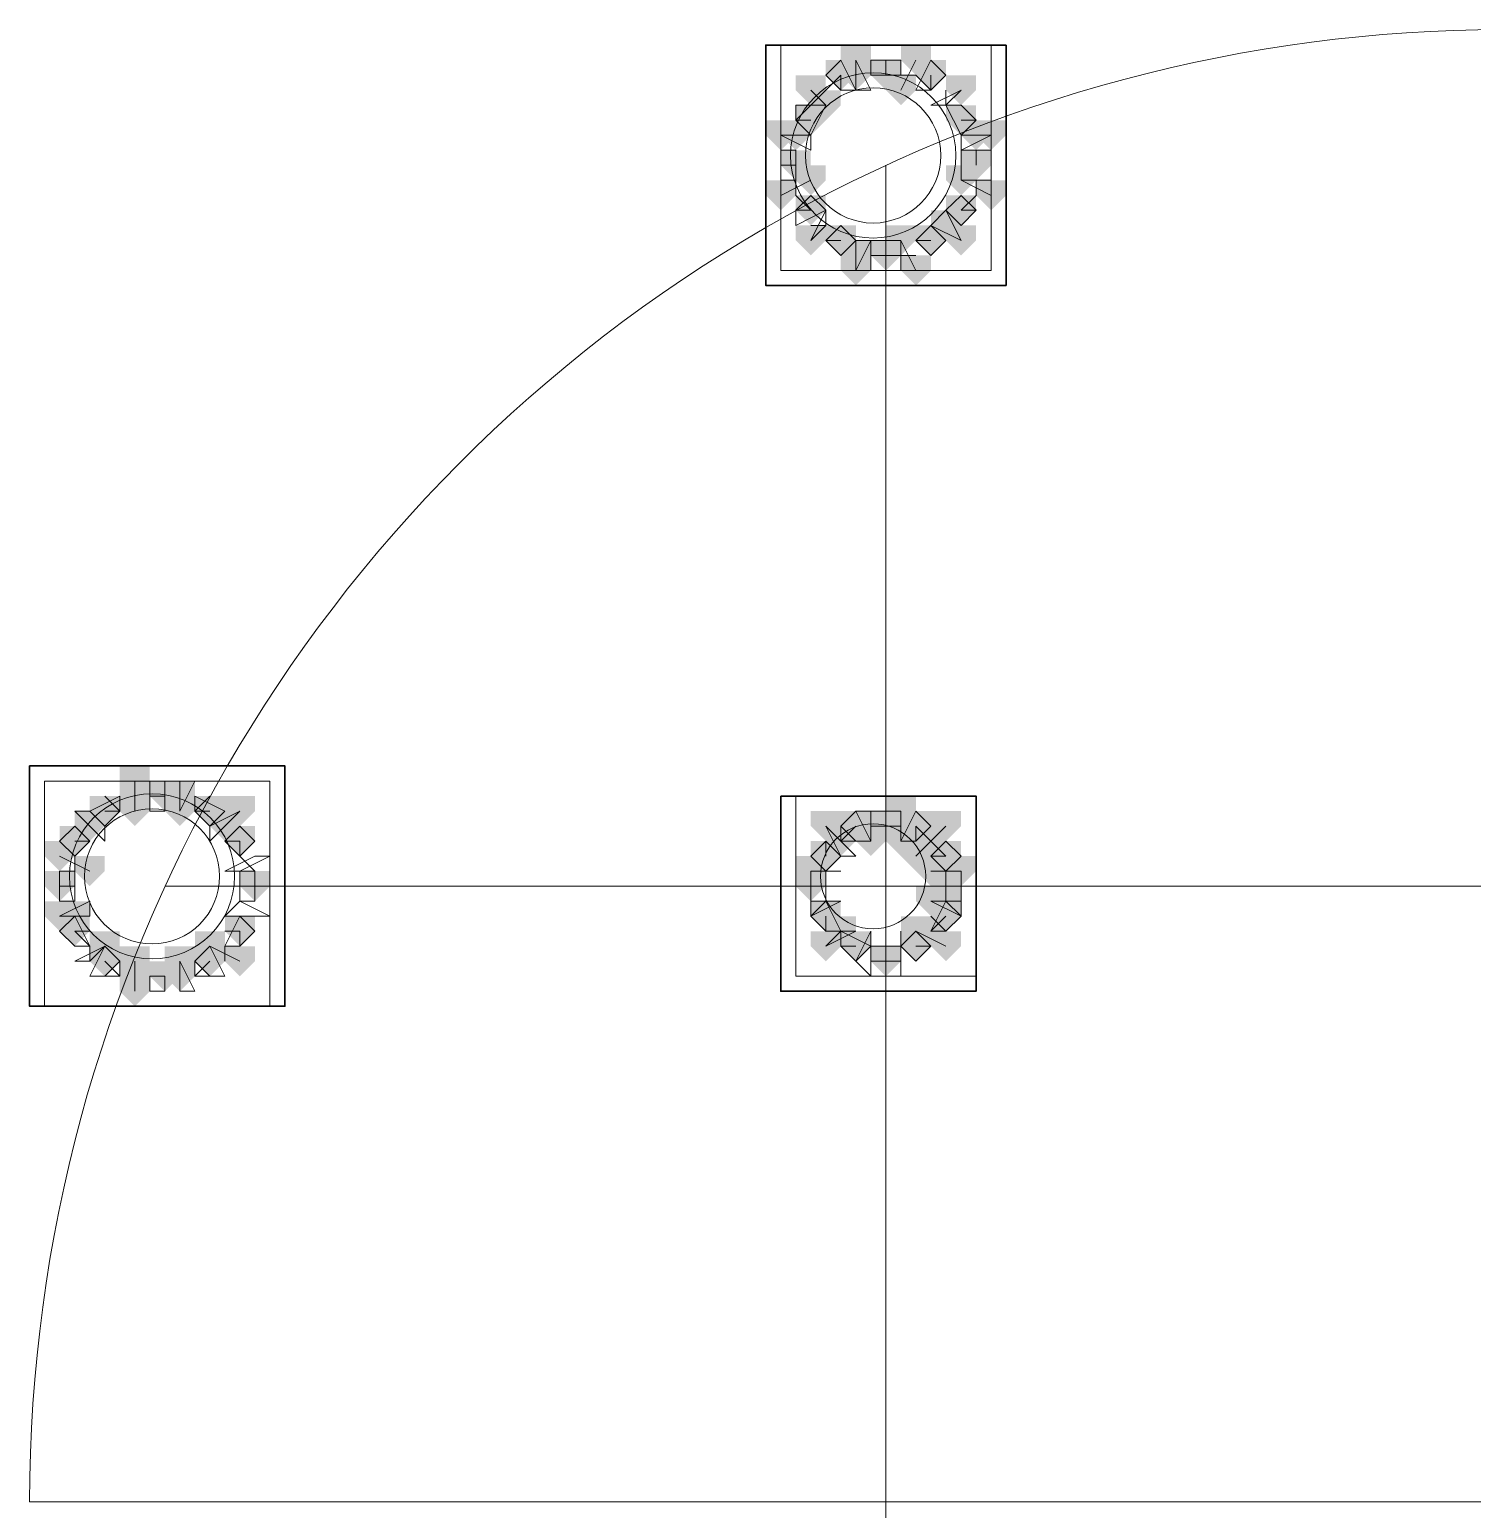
# Model space of a CAD drawing. Header units: millimetres. Extents: x 2315 to 4619, y 1334 to 1897.
# Drawn here: x 4096.05 to 4101.91, y 1541.67 to 1547.68 of the extents above; entities that cross this region are included whole.
import ezdxf

# ---------------------------------------------------------------- set-up
doc = ezdxf.new("R2010")
doc.units = ezdxf.units.MM
for name, color, linetype, true_color in [('PDF_10', 7, 'Continuous', 0x00b85c), ('PDF_AXIS', 7, 'Continuous', 0x00b85c), ('PDF_柱构件', 7, 'Continuous', 0x00b85c), ('PDF_转运站初步方案', 7, 'Continuous', 0x00b85c)]:
    doc.layers.add(name, color=color, linetype=linetype, true_color=true_color)
doc.layers.add('PDF_中心线层', color=1, linetype='Continuous')
doc.layers.add('PDF_粗实线层', color=7, linetype='Continuous')

msp = doc.modelspace()

# ---------------------------------------------------------------- hatches: boundary and pattern name
at = {"layer": 'PDF_10', "transparency": 33554559}
for points in [[(4099.3469, 1547.5601), (4099.2858, 1547.5601), (4099.2858, 1547.499), (4099.3469, 1547.4379), (4099.408, 1547.499), (4099.408, 1547.5601)], [(4099.3469, 1547.5601), (4099.2858, 1547.5601), (4099.2858, 1547.499), (4099.3469, 1547.4379), (4099.408, 1547.499), (4099.408, 1547.5601)], [(4099.5302, 1547.5601), (4099.4691, 1547.5601), (4099.4691, 1547.499), (4099.5302, 1547.4379), (4099.5913, 1547.499), (4099.5913, 1547.5601)], [(4099.5302, 1547.5601), (4099.4691, 1547.5601), (4099.4691, 1547.499), (4099.5302, 1547.4379), (4099.5913, 1547.499), (4099.5913, 1547.5601)], [(4099.7134, 1547.5601), (4099.6523, 1547.5601), (4099.6523, 1547.499), (4099.7134, 1547.4379), (4099.7745, 1547.499), (4099.7745, 1547.5601)], [(4099.7134, 1547.5601), (4099.6523, 1547.5601), (4099.6523, 1547.499), (4099.7134, 1547.4379), (4099.7745, 1547.499), (4099.7745, 1547.5601)], [(4099.2248, 1547.3768), (4099.1637, 1547.3768), (4099.1637, 1547.3157), (4099.2248, 1547.2547), (4099.2858, 1547.3157), (4099.2858, 1547.3768)], [(4099.2248, 1547.3768), (4099.1637, 1547.3768), (4099.1637, 1547.3157), (4099.2248, 1547.2547), (4099.2858, 1547.3157), (4099.2858, 1547.3768)], [(4099.8356, 1547.3768), (4099.7745, 1547.3768), (4099.7745, 1547.3157), (4099.8356, 1547.2547), (4099.8967, 1547.3157), (4099.8967, 1547.3768)], [(4099.8356, 1547.3768), (4099.7745, 1547.3768), (4099.7745, 1547.3157), (4099.8356, 1547.2547), (4099.8967, 1547.3157), (4099.8967, 1547.3768)], [(4099.1637, 1547.1936), (4099.1026, 1547.1936), (4099.1026, 1547.1325), (4099.1637, 1547.0714), (4099.2248, 1547.1325), (4099.2248, 1547.1936)], [(4099.1637, 1547.1936), (4099.1026, 1547.1936), (4099.1026, 1547.1325), (4099.1637, 1547.0714), (4099.2248, 1547.1325), (4099.2248, 1547.1936)], [(4099.8967, 1547.1936), (4099.8356, 1547.1936), (4099.8356, 1547.1325), (4099.8967, 1547.0714), (4099.9577, 1547.1325), (4099.9577, 1547.1936)], [(4099.8967, 1547.1936), (4099.8356, 1547.1936), (4099.8356, 1547.1325), (4099.8967, 1547.0714), (4099.9577, 1547.1325), (4099.9577, 1547.1936)], [(4099.8967, 1547.1936), (4099.8356, 1547.1936), (4099.8356, 1547.1325), (4099.8967, 1547.0714), (4099.9577, 1547.1325), (4099.9577, 1547.1936)], [(4099.2248, 1547.0103), (4099.1637, 1547.0103), (4099.1637, 1546.9493), (4099.2248, 1546.8882), (4099.2858, 1546.9493), (4099.2858, 1547.0103)], [(4099.2248, 1547.0103), (4099.1637, 1547.0103), (4099.1637, 1546.9493), (4099.2248, 1546.8882), (4099.2858, 1546.9493), (4099.2858, 1547.0103)], [(4099.8356, 1547.0103), (4099.7745, 1547.0103), (4099.7745, 1546.9493), (4099.8356, 1546.8882), (4099.8967, 1546.9493), (4099.8967, 1547.0103)], [(4099.8356, 1547.0103), (4099.7745, 1547.0103), (4099.7745, 1546.9493), (4099.8356, 1546.8882), (4099.8967, 1546.9493), (4099.8967, 1547.0103)], [(4099.3469, 1546.8882), (4099.2858, 1546.8882), (4099.2858, 1546.8271), (4099.3469, 1546.766), (4099.408, 1546.8271), (4099.408, 1546.8882)], [(4099.3469, 1546.8882), (4099.2858, 1546.8882), (4099.2858, 1546.8271), (4099.3469, 1546.766), (4099.408, 1546.8271), (4099.408, 1546.8882)], [(4099.3469, 1546.8882), (4099.2858, 1546.8882), (4099.2858, 1546.8271), (4099.3469, 1546.766), (4099.408, 1546.8271), (4099.408, 1546.8882)], [(4099.7134, 1546.8882), (4099.6523, 1546.8882), (4099.6523, 1546.8271), (4099.7134, 1546.766), (4099.7745, 1546.8271), (4099.7745, 1546.8882)], [(4099.7134, 1546.8882), (4099.6523, 1546.8882), (4099.6523, 1546.8271), (4099.7134, 1546.766), (4099.7745, 1546.8271), (4099.7745, 1546.8882)], [(4099.7134, 1546.8882), (4099.6523, 1546.8882), (4099.6523, 1546.8271), (4099.7134, 1546.766), (4099.7745, 1546.8271), (4099.7745, 1546.8882)], [(4099.5302, 1546.8271), (4099.4691, 1546.8271), (4099.4691, 1546.766), (4099.5302, 1546.7049), (4099.5913, 1546.766), (4099.5913, 1546.8271)], [(4099.5302, 1546.8271), (4099.4691, 1546.8271), (4099.4691, 1546.766), (4099.5302, 1546.7049), (4099.5913, 1546.766), (4099.5913, 1546.8271)], [(4099.5302, 1546.8271), (4099.4691, 1546.8271), (4099.4691, 1546.766), (4099.5302, 1546.7049), (4099.5913, 1546.766), (4099.5913, 1546.8271)], [(4096.5983, 1544.6282), (4096.5372, 1544.6282), (4096.5372, 1544.5671), (4096.5983, 1544.506), (4096.6594, 1544.5671), (4096.6594, 1544.6282)], [(4096.5983, 1544.6282), (4096.5372, 1544.6282), (4096.5372, 1544.5671), (4096.5983, 1544.506), (4096.6594, 1544.5671), (4096.6594, 1544.6282)], [(4096.5983, 1544.6282), (4096.5372, 1544.6282), (4096.5372, 1544.5671), (4096.5983, 1544.506), (4096.6594, 1544.5671), (4096.6594, 1544.6282)], [(4096.354, 1544.5671), (4096.2929, 1544.5671), (4096.2929, 1544.506), (4096.354, 1544.4449), (4096.415, 1544.506), (4096.415, 1544.5671)], [(4096.354, 1544.5671), (4096.2929, 1544.5671), (4096.2929, 1544.506), (4096.354, 1544.4449), (4096.415, 1544.506), (4096.415, 1544.5671)], [(4096.7815, 1544.5671), (4096.7204, 1544.5671), (4096.7204, 1544.506), (4096.7815, 1544.4449), (4096.8426, 1544.506), (4096.8426, 1544.5671)], [(4096.7815, 1544.5671), (4096.7204, 1544.5671), (4096.7204, 1544.506), (4096.7815, 1544.4449), (4096.8426, 1544.506), (4096.8426, 1544.5671)], [(4099.408, 1544.506), (4099.3469, 1544.506), (4099.3469, 1544.4449), (4099.408, 1544.3839), (4099.4691, 1544.4449), (4099.4691, 1544.506)], [(4099.408, 1544.506), (4099.3469, 1544.506), (4099.3469, 1544.4449), (4099.408, 1544.3839), (4099.4691, 1544.4449), (4099.4691, 1544.506)], [(4099.5302, 1544.506), (4099.4691, 1544.506), (4099.4691, 1544.4449), (4099.5302, 1544.3839), (4099.5913, 1544.4449), (4099.5913, 1544.506)], [(4099.5302, 1544.506), (4099.4691, 1544.506), (4099.4691, 1544.4449), (4099.5302, 1544.3839), (4099.5913, 1544.4449), (4099.5913, 1544.506)], [(4099.6523, 1544.506), (4099.5913, 1544.506), (4099.5913, 1544.4449), (4099.6523, 1544.3839), (4099.7134, 1544.4449), (4099.7134, 1544.506)], [(4099.6523, 1544.506), (4099.5913, 1544.506), (4099.5913, 1544.4449), (4099.6523, 1544.3839), (4099.7134, 1544.4449), (4099.7134, 1544.506)], [(4096.2318, 1544.4449), (4096.1707, 1544.4449), (4096.1707, 1544.3839), (4096.2318, 1544.3228), (4096.2929, 1544.3839), (4096.2929, 1544.4449)], [(4096.2318, 1544.4449), (4096.1707, 1544.4449), (4096.1707, 1544.3839), (4096.2318, 1544.3228), (4096.2929, 1544.3839), (4096.2929, 1544.4449)], [(4096.9037, 1544.4449), (4096.8426, 1544.4449), (4096.8426, 1544.3839), (4096.9037, 1544.3228), (4096.9648, 1544.3839), (4096.9648, 1544.4449)], [(4096.9037, 1544.4449), (4096.8426, 1544.4449), (4096.8426, 1544.3839), (4096.9037, 1544.3228), (4096.9648, 1544.3839), (4096.9648, 1544.4449)], [(4099.2858, 1544.3839), (4099.2248, 1544.3839), (4099.2248, 1544.3228), (4099.2858, 1544.2617), (4099.3469, 1544.3228), (4099.3469, 1544.3839)], [(4099.2858, 1544.3839), (4099.2248, 1544.3839), (4099.2248, 1544.3228), (4099.2858, 1544.2617), (4099.3469, 1544.3228), (4099.3469, 1544.3839)], [(4099.2858, 1544.3839), (4099.2248, 1544.3839), (4099.2248, 1544.3228), (4099.2858, 1544.2617), (4099.3469, 1544.3228), (4099.3469, 1544.3839)], [(4099.7745, 1544.3839), (4099.7134, 1544.3839), (4099.7134, 1544.3228), (4099.7745, 1544.2617), (4099.8356, 1544.3228), (4099.8356, 1544.3839)], [(4099.7745, 1544.3839), (4099.7134, 1544.3839), (4099.7134, 1544.3228), (4099.7745, 1544.2617), (4099.8356, 1544.3228), (4099.8356, 1544.3839)], [(4096.1707, 1544.2617), (4096.1096, 1544.2617), (4096.1096, 1544.2006), (4096.1707, 1544.1395), (4096.2318, 1544.2006), (4096.2318, 1544.2617)], [(4096.1707, 1544.2617), (4096.1096, 1544.2617), (4096.1096, 1544.2006), (4096.1707, 1544.1395), (4096.2318, 1544.2006), (4096.2318, 1544.2617)], [(4096.9648, 1544.2617), (4096.9037, 1544.2617), (4096.9037, 1544.2006), (4096.9648, 1544.1395), (4097.0258, 1544.2006), (4097.0258, 1544.2617)], [(4096.9648, 1544.2617), (4096.9037, 1544.2617), (4096.9037, 1544.2006), (4096.9648, 1544.1395), (4097.0258, 1544.2006), (4097.0258, 1544.2617)], [(4099.2248, 1544.2617), (4099.1637, 1544.2617), (4099.1637, 1544.2006), (4099.2248, 1544.1395), (4099.2858, 1544.2006), (4099.2858, 1544.2617)], [(4099.2248, 1544.2617), (4099.1637, 1544.2617), (4099.1637, 1544.2006), (4099.2248, 1544.1395), (4099.2858, 1544.2006), (4099.2858, 1544.2617)], [(4099.7745, 1544.2617), (4099.7134, 1544.2617), (4099.7134, 1544.2006), (4099.7745, 1544.1395), (4099.8356, 1544.2006), (4099.8356, 1544.2617)], [(4099.7745, 1544.2617), (4099.7134, 1544.2617), (4099.7134, 1544.2006), (4099.7745, 1544.1395), (4099.8356, 1544.2006), (4099.8356, 1544.2617)], [(4099.2858, 1544.1395), (4099.2248, 1544.1395), (4099.2248, 1544.0784), (4099.2858, 1544.0174), (4099.3469, 1544.0784), (4099.3469, 1544.1395)], [(4099.2858, 1544.1395), (4099.2248, 1544.1395), (4099.2248, 1544.0784), (4099.2858, 1544.0174), (4099.3469, 1544.0784), (4099.3469, 1544.1395)], [(4099.7745, 1544.1395), (4099.7134, 1544.1395), (4099.7134, 1544.0784), (4099.7745, 1544.0174), (4099.8356, 1544.0784), (4099.8356, 1544.1395)], [(4099.7745, 1544.1395), (4099.7134, 1544.1395), (4099.7134, 1544.0784), (4099.7745, 1544.0174), (4099.8356, 1544.0784), (4099.8356, 1544.1395)], [(4096.2318, 1544.0784), (4096.1707, 1544.0784), (4096.1707, 1544.0174), (4096.2318, 1543.9563), (4096.2929, 1544.0174), (4096.2929, 1544.0784)], [(4096.2318, 1544.0784), (4096.1707, 1544.0784), (4096.1707, 1544.0174), (4096.2318, 1543.9563), (4096.2929, 1544.0174), (4096.2929, 1544.0784)], [(4096.9037, 1544.0784), (4096.8426, 1544.0784), (4096.8426, 1544.0174), (4096.9037, 1543.9563), (4096.9648, 1544.0174), (4096.9648, 1544.0784)], [(4096.9037, 1544.0784), (4096.8426, 1544.0784), (4096.8426, 1544.0174), (4096.9037, 1543.9563), (4096.9648, 1544.0174), (4096.9648, 1544.0784)], [(4099.408, 1544.0174), (4099.3469, 1544.0174), (4099.3469, 1543.9563), (4099.408, 1543.8952), (4099.4691, 1543.9563), (4099.4691, 1544.0174)], [(4099.408, 1544.0174), (4099.3469, 1544.0174), (4099.3469, 1543.9563), (4099.408, 1543.8952), (4099.4691, 1543.9563), (4099.4691, 1544.0174)], [(4099.6523, 1544.0174), (4099.5913, 1544.0174), (4099.5913, 1543.9563), (4099.6523, 1543.8952), (4099.7134, 1543.9563), (4099.7134, 1544.0174)], [(4099.6523, 1544.0174), (4099.5913, 1544.0174), (4099.5913, 1543.9563), (4099.6523, 1543.8952), (4099.7134, 1543.9563), (4099.7134, 1544.0174)], [(4099.6523, 1544.0174), (4099.5913, 1544.0174), (4099.5913, 1543.9563), (4099.6523, 1543.8952), (4099.7134, 1543.9563), (4099.7134, 1544.0174)], [(4096.354, 1543.9563), (4096.2929, 1543.9563), (4096.2929, 1543.8952), (4096.354, 1543.8341), (4096.415, 1543.8952), (4096.415, 1543.9563)], [(4096.354, 1543.9563), (4096.2929, 1543.9563), (4096.2929, 1543.8952), (4096.354, 1543.8341), (4096.415, 1543.8952), (4096.415, 1543.9563)], [(4096.7815, 1543.9563), (4096.7204, 1543.9563), (4096.7204, 1543.8952), (4096.7815, 1543.8341), (4096.8426, 1543.8952), (4096.8426, 1543.9563)], [(4096.7815, 1543.9563), (4096.7204, 1543.9563), (4096.7204, 1543.8952), (4096.7815, 1543.8341), (4096.8426, 1543.8952), (4096.8426, 1543.9563)], [(4099.5302, 1543.9563), (4099.4691, 1543.9563), (4099.4691, 1543.8952), (4099.5302, 1543.8341), (4099.5913, 1543.8952), (4099.5913, 1543.9563)], [(4099.5302, 1543.9563), (4099.4691, 1543.9563), (4099.4691, 1543.8952), (4099.5302, 1543.8341), (4099.5913, 1543.8952), (4099.5913, 1543.9563)], [(4096.5983, 1543.8952), (4096.5372, 1543.8952), (4096.5372, 1543.8341), (4096.5983, 1543.773), (4096.6594, 1543.8341), (4096.6594, 1543.8952)], [(4096.5983, 1543.8952), (4096.5372, 1543.8952), (4096.5372, 1543.8341), (4096.5983, 1543.773), (4096.6594, 1543.8341), (4096.6594, 1543.8952)]]:
    msp.add_hatch(color=256, dxfattribs=at).paths.add_polyline_path(points)
at = {"layer": 'PDF_柱构件', "transparency": 33554559}
for points in [[(4099.408, 1547.6211), (4099.3469, 1547.6211), (4099.3469, 1547.5601), (4099.408, 1547.499), (4099.4691, 1547.5601), (4099.4691, 1547.6211)], [(4099.6523, 1547.6211), (4099.5913, 1547.6211), (4099.5913, 1547.5601), (4099.6523, 1547.499), (4099.7134, 1547.5601), (4099.7134, 1547.6211)], [(4099.408, 1547.5601), (4099.3469, 1547.5601), (4099.3469, 1547.499), (4099.408, 1547.4379), (4099.4691, 1547.499), (4099.4691, 1547.5601)], [(4099.2248, 1547.499), (4099.1637, 1547.499), (4099.1637, 1547.4379), (4099.2248, 1547.3768), (4099.2858, 1547.4379), (4099.2858, 1547.499)], [(4099.5913, 1547.499), (4099.5302, 1547.499), (4099.5302, 1547.4379), (4099.5913, 1547.3768), (4099.6523, 1547.4379), (4099.6523, 1547.499)], [(4099.8356, 1547.499), (4099.7745, 1547.499), (4099.7745, 1547.4379), (4099.8356, 1547.3768), (4099.8967, 1547.4379), (4099.8967, 1547.499)], [(4099.2858, 1547.4379), (4099.2248, 1547.4379), (4099.2248, 1547.3768), (4099.2858, 1547.3157), (4099.3469, 1547.3768), (4099.3469, 1547.4379)], [(4099.1026, 1547.3157), (4099.0415, 1547.3157), (4099.0415, 1547.2547), (4099.1026, 1547.1936), (4099.1637, 1547.2547), (4099.1637, 1547.3157)], [(4099.1637, 1547.3157), (4099.1026, 1547.3157), (4099.1026, 1547.2547), (4099.1637, 1547.1936), (4099.2248, 1547.2547), (4099.2248, 1547.3157)], [(4099.8967, 1547.3157), (4099.8356, 1547.3157), (4099.8356, 1547.2547), (4099.8967, 1547.1936), (4099.9577, 1547.2547), (4099.9577, 1547.3157)], [(4099.9577, 1547.3157), (4099.8967, 1547.3157), (4099.8967, 1547.2547), (4099.9577, 1547.1936), (4100.0188, 1547.2547), (4100.0188, 1547.3157)], [(4099.2248, 1547.1325), (4099.1637, 1547.1325), (4099.1637, 1547.0714), (4099.2248, 1547.0103), (4099.2858, 1547.0714), (4099.2858, 1547.1325)], [(4099.8356, 1547.1325), (4099.7745, 1547.1325), (4099.7745, 1547.0714), (4099.8356, 1547.0103), (4099.8967, 1547.0714), (4099.8967, 1547.1325)], [(4099.1026, 1547.0714), (4099.0415, 1547.0714), (4099.0415, 1547.0103), (4099.1026, 1546.9493), (4099.1637, 1547.0103), (4099.1637, 1547.0714)], [(4099.9577, 1547.0714), (4099.8967, 1547.0714), (4099.8967, 1547.0103), (4099.9577, 1546.9493), (4100.0188, 1547.0103), (4100.0188, 1547.0714)], [(4099.7745, 1546.9493), (4099.7134, 1546.9493), (4099.7134, 1546.8882), (4099.7745, 1546.8271), (4099.8356, 1546.8882), (4099.8356, 1546.9493)], [(4099.2248, 1546.8882), (4099.1637, 1546.8882), (4099.1637, 1546.8271), (4099.2248, 1546.766), (4099.2858, 1546.8271), (4099.2858, 1546.8882)], [(4099.5913, 1546.8882), (4099.5302, 1546.8882), (4099.5302, 1546.8271), (4099.5913, 1546.766), (4099.6523, 1546.8271), (4099.6523, 1546.8882)], [(4099.8356, 1546.8882), (4099.7745, 1546.8882), (4099.7745, 1546.8271), (4099.8356, 1546.766), (4099.8967, 1546.8271), (4099.8967, 1546.8882)], [(4099.408, 1546.8271), (4099.3469, 1546.8271), (4099.3469, 1546.766), (4099.408, 1546.7049), (4099.4691, 1546.766), (4099.4691, 1546.8271)], [(4099.408, 1546.766), (4099.3469, 1546.766), (4099.3469, 1546.7049), (4099.408, 1546.6439), (4099.4691, 1546.7049), (4099.4691, 1546.766)], [(4099.6523, 1546.766), (4099.5913, 1546.766), (4099.5913, 1546.7049), (4099.6523, 1546.6439), (4099.7134, 1546.7049), (4099.7134, 1546.766)], [(4096.4761, 1544.6893), (4096.415, 1544.6893), (4096.415, 1544.6282), (4096.4761, 1544.5671), (4096.5372, 1544.6282), (4096.5372, 1544.6893)], [(4096.4761, 1544.6282), (4096.415, 1544.6282), (4096.415, 1544.5671), (4096.4761, 1544.506), (4096.5372, 1544.5671), (4096.5372, 1544.6282)], [(4096.6594, 1544.6282), (4096.5983, 1544.6282), (4096.5983, 1544.5671), (4096.6594, 1544.506), (4096.7204, 1544.5671), (4096.7204, 1544.6282)], [(4096.4761, 1544.5671), (4096.415, 1544.5671), (4096.415, 1544.506), (4096.4761, 1544.4449), (4096.5372, 1544.506), (4096.5372, 1544.5671)], [(4096.6594, 1544.5671), (4096.5983, 1544.5671), (4096.5983, 1544.506), (4096.6594, 1544.4449), (4096.7204, 1544.506), (4096.7204, 1544.5671)], [(4096.9037, 1544.5671), (4096.8426, 1544.5671), (4096.8426, 1544.506), (4096.9037, 1544.4449), (4096.9648, 1544.506), (4096.9648, 1544.5671)], [(4099.5913, 1544.5671), (4099.5302, 1544.5671), (4099.5302, 1544.506), (4099.5913, 1544.4449), (4099.6523, 1544.506), (4099.6523, 1544.5671)], [(4096.2929, 1544.506), (4096.2318, 1544.506), (4096.2318, 1544.4449), (4096.2929, 1544.3839), (4096.354, 1544.4449), (4096.354, 1544.506)], [(4096.8426, 1544.506), (4096.7815, 1544.506), (4096.7815, 1544.4449), (4096.8426, 1544.3839), (4096.9037, 1544.4449), (4096.9037, 1544.506)], [(4099.2858, 1544.506), (4099.2248, 1544.506), (4099.2248, 1544.4449), (4099.2858, 1544.3839), (4099.3469, 1544.4449), (4099.3469, 1544.506)], [(4099.4691, 1544.506), (4099.408, 1544.506), (4099.408, 1544.4449), (4099.4691, 1544.3839), (4099.5302, 1544.4449), (4099.5302, 1544.506)], [(4099.5913, 1544.506), (4099.5302, 1544.506), (4099.5302, 1544.4449), (4099.5913, 1544.3839), (4099.6523, 1544.4449), (4099.6523, 1544.506)], [(4099.7745, 1544.506), (4099.7134, 1544.506), (4099.7134, 1544.4449), (4099.7745, 1544.3839), (4099.8356, 1544.4449), (4099.8356, 1544.506)], [(4099.3469, 1544.4449), (4099.2858, 1544.4449), (4099.2858, 1544.3839), (4099.3469, 1544.3228), (4099.408, 1544.3839), (4099.408, 1544.4449)], [(4099.4691, 1544.4449), (4099.408, 1544.4449), (4099.408, 1544.3839), (4099.4691, 1544.3228), (4099.5302, 1544.3839), (4099.5302, 1544.4449)], [(4099.5913, 1544.4449), (4099.5302, 1544.4449), (4099.5302, 1544.3839), (4099.5913, 1544.3228), (4099.6523, 1544.3839), (4099.6523, 1544.4449)], [(4099.7134, 1544.4449), (4099.6523, 1544.4449), (4099.6523, 1544.3839), (4099.7134, 1544.3228), (4099.7745, 1544.3839), (4099.7745, 1544.4449)], [(4096.1707, 1544.3839), (4096.1096, 1544.3839), (4096.1096, 1544.3228), (4096.1707, 1544.2617), (4096.2318, 1544.3228), (4096.2318, 1544.3839)], [(4099.6523, 1544.3839), (4099.5913, 1544.3839), (4099.5913, 1544.3228), (4099.6523, 1544.2617), (4099.7134, 1544.3228), (4099.7134, 1544.3839)], [(4096.2929, 1544.3228), (4096.2318, 1544.3228), (4096.2318, 1544.2617), (4096.2929, 1544.2006), (4096.354, 1544.2617), (4096.354, 1544.3228)], [(4099.2248, 1544.3228), (4099.1637, 1544.3228), (4099.1637, 1544.2617), (4099.2248, 1544.2006), (4099.2858, 1544.2617), (4099.2858, 1544.3228)], [(4099.7134, 1544.3228), (4099.6523, 1544.3228), (4099.6523, 1544.2617), (4099.7134, 1544.2006), (4099.7745, 1544.2617), (4099.7745, 1544.3228)], [(4099.7745, 1544.3228), (4099.7134, 1544.3228), (4099.7134, 1544.2617), (4099.7745, 1544.2006), (4099.8356, 1544.2617), (4099.8356, 1544.3228)], [(4099.8356, 1544.3228), (4099.7745, 1544.3228), (4099.7745, 1544.2617), (4099.8356, 1544.2006), (4099.8967, 1544.2617), (4099.8967, 1544.3228)], [(4099.7134, 1544.2006), (4099.6523, 1544.2006), (4099.6523, 1544.1395), (4099.7134, 1544.0784), (4099.7745, 1544.1395), (4099.7745, 1544.2006)], [(4099.7745, 1544.2006), (4099.7134, 1544.2006), (4099.7134, 1544.1395), (4099.7745, 1544.0784), (4099.8356, 1544.1395), (4099.8356, 1544.2006)], [(4096.1707, 1544.1395), (4096.1096, 1544.1395), (4096.1096, 1544.0784), (4096.1707, 1544.0174), (4096.2318, 1544.0784), (4096.2318, 1544.1395)], [(4096.2318, 1544.1395), (4096.1707, 1544.1395), (4096.1707, 1544.0784), (4096.2318, 1544.0174), (4096.2929, 1544.0784), (4096.2929, 1544.1395)], [(4099.3469, 1544.0784), (4099.2858, 1544.0784), (4099.2858, 1544.0174), (4099.3469, 1543.9563), (4099.408, 1544.0174), (4099.408, 1544.0784)], [(4099.6523, 1544.0784), (4099.5913, 1544.0784), (4099.5913, 1544.0174), (4099.6523, 1543.9563), (4099.7134, 1544.0174), (4099.7134, 1544.0784)], [(4099.7134, 1544.0784), (4099.6523, 1544.0784), (4099.6523, 1544.0174), (4099.7134, 1543.9563), (4099.7745, 1544.0174), (4099.7745, 1544.0784)], [(4096.354, 1544.0174), (4096.2929, 1544.0174), (4096.2929, 1543.9563), (4096.354, 1543.8952), (4096.415, 1543.9563), (4096.415, 1544.0174)], [(4096.7815, 1544.0174), (4096.7204, 1544.0174), (4096.7204, 1543.9563), (4096.7815, 1543.8952), (4096.8426, 1543.9563), (4096.8426, 1544.0174)], [(4099.2858, 1544.0174), (4099.2248, 1544.0174), (4099.2248, 1543.9563), (4099.2858, 1543.8952), (4099.3469, 1543.9563), (4099.3469, 1544.0174)], [(4099.7745, 1544.0174), (4099.7134, 1544.0174), (4099.7134, 1543.9563), (4099.7745, 1543.8952), (4099.8356, 1543.9563), (4099.8356, 1544.0174)], [(4096.4761, 1543.9563), (4096.415, 1543.9563), (4096.415, 1543.8952), (4096.4761, 1543.8341), (4096.5372, 1543.8952), (4096.5372, 1543.9563)], [(4096.6594, 1543.9563), (4096.5983, 1543.9563), (4096.5983, 1543.8952), (4096.6594, 1543.8341), (4096.7204, 1543.8952), (4096.7204, 1543.9563)], [(4096.9037, 1543.9563), (4096.8426, 1543.9563), (4096.8426, 1543.8952), (4096.9037, 1543.8341), (4096.9648, 1543.8952), (4096.9648, 1543.9563)], [(4096.4761, 1543.8952), (4096.415, 1543.8952), (4096.415, 1543.8341), (4096.4761, 1543.773), (4096.5372, 1543.8341), (4096.5372, 1543.8952)], [(4096.6594, 1543.8952), (4096.5983, 1543.8952), (4096.5983, 1543.8341), (4096.6594, 1543.773), (4096.7204, 1543.8341), (4096.7204, 1543.8952)], [(4096.4761, 1543.8341), (4096.415, 1543.8341), (4096.415, 1543.773), (4096.4761, 1543.712), (4096.5372, 1543.773), (4096.5372, 1543.8341)]]:
    msp.add_hatch(color=256, dxfattribs=at).paths.add_polyline_path(points)
at = {"layer": 'PDF_转运站初步方案', "transparency": 33554559}
for points in [[(4099.3469, 1547.5601), (4099.2858, 1547.5601), (4099.2858, 1547.499), (4099.3469, 1547.4379), (4099.408, 1547.499), (4099.408, 1547.5601)], [(4099.3469, 1547.5601), (4099.2858, 1547.5601), (4099.2858, 1547.499), (4099.3469, 1547.4379), (4099.408, 1547.499), (4099.408, 1547.5601)], [(4099.5302, 1547.5601), (4099.4691, 1547.5601), (4099.4691, 1547.499), (4099.5302, 1547.4379), (4099.5913, 1547.499), (4099.5913, 1547.5601)], [(4099.5302, 1547.5601), (4099.4691, 1547.5601), (4099.4691, 1547.499), (4099.5302, 1547.4379), (4099.5913, 1547.499), (4099.5913, 1547.5601)], [(4099.7134, 1547.5601), (4099.6523, 1547.5601), (4099.6523, 1547.499), (4099.7134, 1547.4379), (4099.7745, 1547.499), (4099.7745, 1547.5601)], [(4099.7134, 1547.5601), (4099.6523, 1547.5601), (4099.6523, 1547.499), (4099.7134, 1547.4379), (4099.7745, 1547.499), (4099.7745, 1547.5601)], [(4099.2248, 1547.3768), (4099.1637, 1547.3768), (4099.1637, 1547.3157), (4099.2248, 1547.2547), (4099.2858, 1547.3157), (4099.2858, 1547.3768)], [(4099.2248, 1547.3768), (4099.1637, 1547.3768), (4099.1637, 1547.3157), (4099.2248, 1547.2547), (4099.2858, 1547.3157), (4099.2858, 1547.3768)], [(4099.8356, 1547.3768), (4099.7745, 1547.3768), (4099.7745, 1547.3157), (4099.8356, 1547.2547), (4099.8967, 1547.3157), (4099.8967, 1547.3768)], [(4099.8356, 1547.3768), (4099.7745, 1547.3768), (4099.7745, 1547.3157), (4099.8356, 1547.2547), (4099.8967, 1547.3157), (4099.8967, 1547.3768)], [(4099.1637, 1547.1936), (4099.1026, 1547.1936), (4099.1026, 1547.1325), (4099.1637, 1547.0714), (4099.2248, 1547.1325), (4099.2248, 1547.1936)], [(4099.1637, 1547.1936), (4099.1026, 1547.1936), (4099.1026, 1547.1325), (4099.1637, 1547.0714), (4099.2248, 1547.1325), (4099.2248, 1547.1936)], [(4099.8967, 1547.1936), (4099.8356, 1547.1936), (4099.8356, 1547.1325), (4099.8967, 1547.0714), (4099.9577, 1547.1325), (4099.9577, 1547.1936)], [(4099.8967, 1547.1936), (4099.8356, 1547.1936), (4099.8356, 1547.1325), (4099.8967, 1547.0714), (4099.9577, 1547.1325), (4099.9577, 1547.1936)], [(4099.2248, 1547.0103), (4099.1637, 1547.0103), (4099.1637, 1546.9493), (4099.2248, 1546.8882), (4099.2858, 1546.9493), (4099.2858, 1547.0103)], [(4099.2248, 1547.0103), (4099.1637, 1547.0103), (4099.1637, 1546.9493), (4099.2248, 1546.8882), (4099.2858, 1546.9493), (4099.2858, 1547.0103)], [(4099.8356, 1547.0103), (4099.7745, 1547.0103), (4099.7745, 1546.9493), (4099.8356, 1546.8882), (4099.8967, 1546.9493), (4099.8967, 1547.0103)], [(4099.8356, 1547.0103), (4099.7745, 1547.0103), (4099.7745, 1546.9493), (4099.8356, 1546.8882), (4099.8967, 1546.9493), (4099.8967, 1547.0103)], [(4099.3469, 1546.8882), (4099.2858, 1546.8882), (4099.2858, 1546.8271), (4099.3469, 1546.766), (4099.408, 1546.8271), (4099.408, 1546.8882)], [(4099.3469, 1546.8882), (4099.2858, 1546.8882), (4099.2858, 1546.8271), (4099.3469, 1546.766), (4099.408, 1546.8271), (4099.408, 1546.8882)], [(4099.7134, 1546.8882), (4099.6523, 1546.8882), (4099.6523, 1546.8271), (4099.7134, 1546.766), (4099.7745, 1546.8271), (4099.7745, 1546.8882)], [(4099.7134, 1546.8882), (4099.6523, 1546.8882), (4099.6523, 1546.8271), (4099.7134, 1546.766), (4099.7745, 1546.8271), (4099.7745, 1546.8882)], [(4099.5302, 1546.8271), (4099.4691, 1546.8271), (4099.4691, 1546.766), (4099.5302, 1546.7049), (4099.5913, 1546.766), (4099.5913, 1546.8271)], [(4099.5302, 1546.8271), (4099.4691, 1546.8271), (4099.4691, 1546.766), (4099.5302, 1546.7049), (4099.5913, 1546.766), (4099.5913, 1546.8271)], [(4096.5983, 1544.6282), (4096.5372, 1544.6282), (4096.5372, 1544.5671), (4096.5983, 1544.506), (4096.6594, 1544.5671), (4096.6594, 1544.6282)], [(4096.5983, 1544.6282), (4096.5372, 1544.6282), (4096.5372, 1544.5671), (4096.5983, 1544.506), (4096.6594, 1544.5671), (4096.6594, 1544.6282)], [(4096.354, 1544.5671), (4096.2929, 1544.5671), (4096.2929, 1544.506), (4096.354, 1544.4449), (4096.415, 1544.506), (4096.415, 1544.5671)], [(4096.354, 1544.5671), (4096.2929, 1544.5671), (4096.2929, 1544.506), (4096.354, 1544.4449), (4096.415, 1544.506), (4096.415, 1544.5671)], [(4096.7815, 1544.5671), (4096.7204, 1544.5671), (4096.7204, 1544.506), (4096.7815, 1544.4449), (4096.8426, 1544.506), (4096.8426, 1544.5671)], [(4096.7815, 1544.5671), (4096.7204, 1544.5671), (4096.7204, 1544.506), (4096.7815, 1544.4449), (4096.8426, 1544.506), (4096.8426, 1544.5671)], [(4099.408, 1544.506), (4099.3469, 1544.506), (4099.3469, 1544.4449), (4099.408, 1544.3839), (4099.4691, 1544.4449), (4099.4691, 1544.506)], [(4099.408, 1544.506), (4099.3469, 1544.506), (4099.3469, 1544.4449), (4099.408, 1544.3839), (4099.4691, 1544.4449), (4099.4691, 1544.506)], [(4099.5302, 1544.506), (4099.4691, 1544.506), (4099.4691, 1544.4449), (4099.5302, 1544.3839), (4099.5913, 1544.4449), (4099.5913, 1544.506)], [(4099.5302, 1544.506), (4099.4691, 1544.506), (4099.4691, 1544.4449), (4099.5302, 1544.3839), (4099.5913, 1544.4449), (4099.5913, 1544.506)], [(4099.6523, 1544.506), (4099.5913, 1544.506), (4099.5913, 1544.4449), (4099.6523, 1544.3839), (4099.7134, 1544.4449), (4099.7134, 1544.506)], [(4099.6523, 1544.506), (4099.5913, 1544.506), (4099.5913, 1544.4449), (4099.6523, 1544.3839), (4099.7134, 1544.4449), (4099.7134, 1544.506)], [(4096.2318, 1544.4449), (4096.1707, 1544.4449), (4096.1707, 1544.3839), (4096.2318, 1544.3228), (4096.2929, 1544.3839), (4096.2929, 1544.4449)], [(4096.2318, 1544.4449), (4096.1707, 1544.4449), (4096.1707, 1544.3839), (4096.2318, 1544.3228), (4096.2929, 1544.3839), (4096.2929, 1544.4449)], [(4096.9037, 1544.4449), (4096.8426, 1544.4449), (4096.8426, 1544.3839), (4096.9037, 1544.3228), (4096.9648, 1544.3839), (4096.9648, 1544.4449)], [(4096.9037, 1544.4449), (4096.8426, 1544.4449), (4096.8426, 1544.3839), (4096.9037, 1544.3228), (4096.9648, 1544.3839), (4096.9648, 1544.4449)], [(4099.2858, 1544.3839), (4099.2248, 1544.3839), (4099.2248, 1544.3228), (4099.2858, 1544.2617), (4099.3469, 1544.3228), (4099.3469, 1544.3839)], [(4099.2858, 1544.3839), (4099.2248, 1544.3839), (4099.2248, 1544.3228), (4099.2858, 1544.2617), (4099.3469, 1544.3228), (4099.3469, 1544.3839)], [(4099.7745, 1544.3839), (4099.7134, 1544.3839), (4099.7134, 1544.3228), (4099.7745, 1544.2617), (4099.8356, 1544.3228), (4099.8356, 1544.3839)], [(4099.7745, 1544.3839), (4099.7134, 1544.3839), (4099.7134, 1544.3228), (4099.7745, 1544.2617), (4099.8356, 1544.3228), (4099.8356, 1544.3839)], [(4096.1707, 1544.2617), (4096.1096, 1544.2617), (4096.1096, 1544.2006), (4096.1707, 1544.1395), (4096.2318, 1544.2006), (4096.2318, 1544.2617)], [(4096.1707, 1544.2617), (4096.1096, 1544.2617), (4096.1096, 1544.2006), (4096.1707, 1544.1395), (4096.2318, 1544.2006), (4096.2318, 1544.2617)], [(4096.9648, 1544.2617), (4096.9037, 1544.2617), (4096.9037, 1544.2006), (4096.9648, 1544.1395), (4097.0258, 1544.2006), (4097.0258, 1544.2617)], [(4096.9648, 1544.2617), (4096.9037, 1544.2617), (4096.9037, 1544.2006), (4096.9648, 1544.1395), (4097.0258, 1544.2006), (4097.0258, 1544.2617)], [(4099.2248, 1544.2617), (4099.1637, 1544.2617), (4099.1637, 1544.2006), (4099.2248, 1544.1395), (4099.2858, 1544.2006), (4099.2858, 1544.2617)], [(4099.2248, 1544.2617), (4099.1637, 1544.2617), (4099.1637, 1544.2006), (4099.2248, 1544.1395), (4099.2858, 1544.2006), (4099.2858, 1544.2617)], [(4099.7745, 1544.2617), (4099.7134, 1544.2617), (4099.7134, 1544.2006), (4099.7745, 1544.1395), (4099.8356, 1544.2006), (4099.8356, 1544.2617)], [(4099.7745, 1544.2617), (4099.7134, 1544.2617), (4099.7134, 1544.2006), (4099.7745, 1544.1395), (4099.8356, 1544.2006), (4099.8356, 1544.2617)], [(4099.2858, 1544.1395), (4099.2248, 1544.1395), (4099.2248, 1544.0784), (4099.2858, 1544.0174), (4099.3469, 1544.0784), (4099.3469, 1544.1395)], [(4099.2858, 1544.1395), (4099.2248, 1544.1395), (4099.2248, 1544.0784), (4099.2858, 1544.0174), (4099.3469, 1544.0784), (4099.3469, 1544.1395)], [(4099.7745, 1544.1395), (4099.7134, 1544.1395), (4099.7134, 1544.0784), (4099.7745, 1544.0174), (4099.8356, 1544.0784), (4099.8356, 1544.1395)], [(4099.7745, 1544.1395), (4099.7134, 1544.1395), (4099.7134, 1544.0784), (4099.7745, 1544.0174), (4099.8356, 1544.0784), (4099.8356, 1544.1395)], [(4096.2318, 1544.0784), (4096.1707, 1544.0784), (4096.1707, 1544.0174), (4096.2318, 1543.9563), (4096.2929, 1544.0174), (4096.2929, 1544.0784)], [(4096.2318, 1544.0784), (4096.1707, 1544.0784), (4096.1707, 1544.0174), (4096.2318, 1543.9563), (4096.2929, 1544.0174), (4096.2929, 1544.0784)], [(4096.9037, 1544.0784), (4096.8426, 1544.0784), (4096.8426, 1544.0174), (4096.9037, 1543.9563), (4096.9648, 1544.0174), (4096.9648, 1544.0784)], [(4096.9037, 1544.0784), (4096.8426, 1544.0784), (4096.8426, 1544.0174), (4096.9037, 1543.9563), (4096.9648, 1544.0174), (4096.9648, 1544.0784)], [(4099.408, 1544.0174), (4099.3469, 1544.0174), (4099.3469, 1543.9563), (4099.408, 1543.8952), (4099.4691, 1543.9563), (4099.4691, 1544.0174)], [(4099.408, 1544.0174), (4099.3469, 1544.0174), (4099.3469, 1543.9563), (4099.408, 1543.8952), (4099.4691, 1543.9563), (4099.4691, 1544.0174)], [(4099.6523, 1544.0174), (4099.5913, 1544.0174), (4099.5913, 1543.9563), (4099.6523, 1543.8952), (4099.7134, 1543.9563), (4099.7134, 1544.0174)], [(4099.6523, 1544.0174), (4099.5913, 1544.0174), (4099.5913, 1543.9563), (4099.6523, 1543.8952), (4099.7134, 1543.9563), (4099.7134, 1544.0174)], [(4096.354, 1543.9563), (4096.2929, 1543.9563), (4096.2929, 1543.8952), (4096.354, 1543.8341), (4096.415, 1543.8952), (4096.415, 1543.9563)], [(4096.354, 1543.9563), (4096.2929, 1543.9563), (4096.2929, 1543.8952), (4096.354, 1543.8341), (4096.415, 1543.8952), (4096.415, 1543.9563)], [(4096.7815, 1543.9563), (4096.7204, 1543.9563), (4096.7204, 1543.8952), (4096.7815, 1543.8341), (4096.8426, 1543.8952), (4096.8426, 1543.9563)], [(4096.7815, 1543.9563), (4096.7204, 1543.9563), (4096.7204, 1543.8952), (4096.7815, 1543.8341), (4096.8426, 1543.8952), (4096.8426, 1543.9563)], [(4099.5302, 1543.9563), (4099.4691, 1543.9563), (4099.4691, 1543.8952), (4099.5302, 1543.8341), (4099.5913, 1543.8952), (4099.5913, 1543.9563)], [(4099.5302, 1543.9563), (4099.4691, 1543.9563), (4099.4691, 1543.8952), (4099.5302, 1543.8341), (4099.5913, 1543.8952), (4099.5913, 1543.9563)], [(4096.5983, 1543.8952), (4096.5372, 1543.8952), (4096.5372, 1543.8341), (4096.5983, 1543.773), (4096.6594, 1543.8341), (4096.6594, 1543.8952)], [(4096.5983, 1543.8952), (4096.5372, 1543.8952), (4096.5372, 1543.8341), (4096.5983, 1543.773), (4096.6594, 1543.8341), (4096.6594, 1543.8952)]]:
    msp.add_hatch(color=256, dxfattribs=at).paths.add_polyline_path(points)

# ---------------------------------------------------------------- linework, layer by layer
at = {"layer": 'PDF_10', "lineweight": 18}
for points in [[(4099.5302, 1547.499), (4099.5302, 1547.5601)], [(4099.3469, 1547.4379), (4099.3469, 1547.499), (4099.2858, 1547.4379)], [(4099.5913, 1547.499), (4099.4691, 1547.499)], [(4099.7134, 1547.499), (4099.7134, 1547.4379), (4099.6523, 1547.499)], [(4099.2248, 1547.3768), (4099.1637, 1547.3157), (4099.2248, 1547.3157)], [(4099.8356, 1547.3157), (4099.8967, 1547.3157), (4099.8356, 1547.3768)], [(4099.1637, 1547.1936), (4099.1637, 1547.1325), (4099.1026, 1547.1325)], [(4099.8967, 1547.1325), (4099.8967, 1547.1936)], [(4099.1637, 1547.0103), (4099.2248, 1546.9493), (4099.1637, 1546.9493)], [(4099.8967, 1546.9493), (4099.8356, 1546.9493), (4099.8967, 1547.0103)], [(4099.2858, 1546.8271), (4099.3469, 1546.8271)], [(4099.6523, 1546.8271), (4099.7134, 1546.8271)], [(4099.4691, 1546.766), (4099.5913, 1546.766)], [(4096.354, 1544.506), (4096.415, 1544.506), (4096.354, 1544.5671)], [(4096.5372, 1544.5671), (4096.5983, 1544.5671)], [(4096.7815, 1544.5671), (4096.7204, 1544.506), (4096.7815, 1544.506)], [(4099.5302, 1544.4449), (4099.5302, 1544.506)], [(4099.3469, 1544.3839), (4099.408, 1544.4449)], [(4099.408, 1544.3839), (4099.3469, 1544.4449)], [(4099.4691, 1544.4449), (4099.5913, 1544.4449)], [(4099.6523, 1544.3839), (4099.6523, 1544.4449), (4099.7134, 1544.3839), (4099.7745, 1544.3228), (4099.7134, 1544.3228)], [(4096.2318, 1544.3228), (4096.2929, 1544.3839), (4096.2318, 1544.3839)], [(4096.8426, 1544.3839), (4096.9037, 1544.3839), (4096.9037, 1544.3228)], [(4099.2858, 1544.3228), (4099.2858, 1544.3839)], [(4096.1707, 1544.1395), (4096.1707, 1544.2006), (4096.2318, 1544.2006)], [(4096.9037, 1544.2006), (4096.9648, 1544.2006), (4096.9648, 1544.1395)], [(4099.2248, 1544.1395), (4099.2248, 1544.2006), (4099.2858, 1544.2006)], [(4099.8356, 1544.2006), (4099.7745, 1544.2006), (4099.7745, 1544.1395)], [(4099.2858, 1544.0174), (4099.2858, 1544.0784), (4099.2858, 1544.0174)], [(4099.7745, 1544.0784), (4099.7134, 1544.0174)], [(4099.7134, 1544.0784), (4099.7745, 1544.0174)], [(4096.2929, 1543.9563), (4096.2318, 1544.0174), (4096.2929, 1544.0174)], [(4096.8426, 1544.0174), (4096.9037, 1544.0174), (4096.9037, 1543.9563)], [(4099.3469, 1543.9563), (4099.408, 1543.9563), (4099.3469, 1543.9563)], [(4099.5302, 1543.9563), (4099.5302, 1543.8952)], [(4099.7134, 1543.9563), (4099.6523, 1543.9563)], [(4096.415, 1543.8341), (4096.354, 1543.8952)], [(4096.415, 1543.8952), (4096.354, 1543.8341)], [(4096.7815, 1543.8952), (4096.7204, 1543.8341)], [(4096.7204, 1543.8952), (4096.7815, 1543.8341)], [(4099.5913, 1543.8952), (4099.4691, 1543.8952)], [(4096.5983, 1543.773), (4096.5983, 1543.8341), (4096.5372, 1543.8341)]]:
    msp.add_lwpolyline(points, dxfattribs=at)
at = {"layer": 'PDF_AXIS', "lineweight": 18}
for points in [[(4099.9577, 1547.6211), (4099.9577, 1546.7049), (4099.1026, 1546.7049), (4099.1026, 1547.6211)], [(4096.1096, 1544.6282), (4096.1096, 1543.712), (4097.0258, 1543.712), (4097.0258, 1544.6282)], [(4099.1637, 1544.5671), (4099.1637, 1543.8341), (4099.8967, 1543.8341), (4099.8967, 1544.5671)]]:
    msp.add_lwpolyline(points, close=True, dxfattribs=at)
at = {"layer": 'PDF_中心线层', "color": 112, "lineweight": 18, "true_color": 0x00b85c}
for points in [[(4099.5302, 1547.1325), (4099.5302, 1536.2601)], [(4107.4707, 1544.2006), (4096.5983, 1544.2006)], [(4096.0486, 1541.6963), (4108.0204, 1541.6963), (4096.0486, 1541.6963)]]:
    msp.add_lwpolyline(points, dxfattribs=at)
msp.add_arc((4102.0424, 1541.6905), 5.9938, 60.13055, 179.94514, dxfattribs=at)
at = {"layer": 'PDF_柱构件', "lineweight": 18}
for points in [[(4099.408, 1547.4379), (4099.3469, 1547.4379), (4099.2858, 1547.499), (4099.3469, 1547.5601)], [(4099.408, 1547.5601), (4099.4691, 1547.4379), (4099.408, 1547.4379)], [(4099.5913, 1547.499), (4099.4691, 1547.499), (4099.4691, 1547.5601), (4099.5913, 1547.5601)], [(4099.6523, 1547.5601), (4099.5913, 1547.4379)], [(4099.7134, 1547.4379), (4099.6523, 1547.4379), (4099.7134, 1547.5601), (4099.7745, 1547.499)], [(4099.2248, 1547.4379), (4099.2858, 1547.3768)], [(4099.8356, 1547.4379), (4099.7745, 1547.3768), (4099.7134, 1547.3768)], [(4099.2858, 1547.3768), (4099.2248, 1547.2547), (4099.1637, 1547.3157), (4099.1637, 1547.3768)], [(4099.8356, 1547.2547), (4099.7745, 1547.3768), (4099.8356, 1547.3768), (4099.8967, 1547.3157)], [(4099.1026, 1547.2547), (4099.2248, 1547.2547), (4099.2248, 1547.1936)], [(4099.9577, 1547.2547), (4099.8356, 1547.1936), (4099.8356, 1547.2547)], [(4099.1637, 1547.1936), (4099.1637, 1547.0714), (4099.1026, 1547.0714), (4099.1026, 1547.1936)], [(4099.8356, 1547.0714), (4099.8356, 1547.1936), (4099.9577, 1547.1936), (4099.9577, 1547.0714)], [(4099.1026, 1547.0103), (4099.2248, 1547.0714)], [(4099.9577, 1547.0103), (4099.8356, 1547.0714)], [(4099.2248, 1547.0103), (4099.2858, 1546.9493), (4099.1637, 1546.8882), (4099.1637, 1546.9493)], [(4099.7745, 1546.9493), (4099.8356, 1547.0103), (4099.8967, 1546.9493), (4099.8356, 1546.8882)], [(4099.2248, 1546.8271), (4099.2858, 1546.9493), (4099.2858, 1546.8882)], [(4099.8356, 1546.8271), (4099.7134, 1546.8882), (4099.7745, 1546.9493)], [(4099.3469, 1546.8882), (4099.408, 1546.8271), (4099.3469, 1546.766), (4099.2858, 1546.8271)], [(4099.6523, 1546.8271), (4099.7134, 1546.8882), (4099.7745, 1546.8271), (4099.7134, 1546.766)], [(4099.408, 1546.7049), (4099.408, 1546.8271), (4099.4691, 1546.8271)], [(4099.4691, 1546.8271), (4099.5913, 1546.8271), (4099.5913, 1546.7049), (4099.4691, 1546.7049)], [(4099.6523, 1546.7049), (4099.5913, 1546.8271)], [(4096.4761, 1544.6282), (4096.4761, 1544.506)], [(4096.5372, 1544.506), (4096.5983, 1544.506), (4096.5983, 1544.6282), (4096.5372, 1544.6282)], [(4096.6594, 1544.6282), (4096.6594, 1544.506), (4096.7204, 1544.6282)], [(4096.354, 1544.4449), (4096.415, 1544.506), (4096.415, 1544.5671), (4096.2929, 1544.506)], [(4096.7204, 1544.506), (4096.7815, 1544.4449), (4096.8426, 1544.506), (4096.7204, 1544.5671)], [(4096.2318, 1544.506), (4096.354, 1544.3839), (4096.354, 1544.4449), (4096.2929, 1544.506)], [(4096.9037, 1544.506), (4096.7815, 1544.4449), (4096.7815, 1544.3839)], [(4099.3469, 1544.3839), (4099.4691, 1544.3839), (4099.408, 1544.506), (4099.3469, 1544.4449)], [(4099.408, 1544.506), (4099.4691, 1544.3839), (4099.4691, 1544.506)], [(4099.4691, 1544.4449), (4099.5913, 1544.4449), (4099.5913, 1544.506), (4099.4691, 1544.506)], [(4099.5913, 1544.506), (4099.5913, 1544.3839)], [(4099.5913, 1544.3839), (4099.6523, 1544.3839), (4099.7134, 1544.4449), (4099.6523, 1544.506)], [(4096.2318, 1544.3228), (4096.2929, 1544.3839), (4096.2318, 1544.4449), (4096.1707, 1544.3839)], [(4096.8426, 1544.3839), (4096.9037, 1544.3228), (4096.9648, 1544.3839), (4096.9037, 1544.4449)], [(4099.2858, 1544.4449), (4099.3469, 1544.3228), (4099.408, 1544.3228)], [(4099.7745, 1544.4449), (4099.6523, 1544.3228)], [(4099.2858, 1544.2617), (4099.3469, 1544.3228), (4099.2858, 1544.3839), (4099.2248, 1544.3228)], [(4099.7134, 1544.3228), (4099.7745, 1544.2617), (4099.8356, 1544.3228), (4099.7745, 1544.3839)], [(4096.1707, 1544.3228), (4096.2929, 1544.2617)], [(4096.9648, 1544.3228), (4096.8426, 1544.2617), (4096.9037, 1544.2617), (4097.0258, 1544.3228)], [(4096.2318, 1544.1395), (4096.2318, 1544.2617), (4096.1707, 1544.2617), (4096.1707, 1544.1395)], [(4096.9037, 1544.2617), (4096.9037, 1544.1395), (4096.9648, 1544.1395), (4096.9648, 1544.2617)], [(4099.2248, 1544.2617), (4099.2858, 1544.2617), (4099.3469, 1544.2617)], [(4099.2858, 1544.1395), (4099.2858, 1544.2617), (4099.2248, 1544.2617), (4099.2248, 1544.1395)], [(4099.8356, 1544.2617), (4099.7134, 1544.2617)], [(4099.7745, 1544.2617), (4099.7745, 1544.1395), (4099.8356, 1544.1395), (4099.8356, 1544.2617)], [(4096.1707, 1544.0784), (4096.2929, 1544.0784), (4096.2929, 1544.1395)], [(4097.0258, 1544.0784), (4096.9037, 1544.1395), (4096.8426, 1544.0784), (4096.9648, 1544.0784)], [(4099.2248, 1544.0784), (4099.3469, 1544.1395), (4099.2858, 1544.1395), (4099.2248, 1544.1395)], [(4099.3469, 1544.0174), (4099.2858, 1544.1395), (4099.2248, 1544.0784), (4099.2858, 1544.0174)], [(4099.8356, 1544.1395), (4099.7134, 1544.1395), (4099.8356, 1544.0784)], [(4099.7745, 1544.1395), (4099.7134, 1544.0174), (4099.7745, 1544.0174), (4099.8356, 1544.0784)], [(4096.2929, 1543.9563), (4096.2318, 1544.0784), (4096.1707, 1544.0174), (4096.2318, 1543.9563)], [(4096.9037, 1544.0784), (4096.8426, 1543.9563), (4096.9037, 1543.9563), (4096.9648, 1544.0174)], [(4099.2858, 1543.9563), (4099.408, 1544.0174), (4099.3469, 1544.0174)], [(4099.4691, 1543.9563), (4099.3469, 1544.0174), (4099.3469, 1543.9563), (4099.408, 1543.8952)], [(4099.4691, 1543.8341), (4099.4691, 1543.9563), (4099.4691, 1544.0174), (4099.408, 1543.8952)], [(4099.6523, 1544.0174), (4099.5913, 1543.9563), (4099.6523, 1543.8952), (4099.7134, 1543.9563)], [(4099.7745, 1543.9563), (4099.6523, 1544.0174)], [(4096.415, 1543.8952), (4096.354, 1543.9563), (4096.2929, 1543.8341), (4096.415, 1543.8341)], [(4096.7815, 1543.9563), (4096.7204, 1543.8952), (4096.7204, 1543.8341), (4096.8426, 1543.8341)], [(4096.9037, 1543.8952), (4096.7815, 1543.9563)], [(4099.5913, 1543.9563), (4099.4691, 1543.9563), (4099.4691, 1543.8952), (4099.5913, 1543.8952)], [(4096.4761, 1543.773), (4096.4761, 1543.8952)], [(4096.7204, 1543.773), (4096.6594, 1543.8952), (4096.6594, 1543.773)], [(4096.5983, 1543.8341), (4096.5372, 1543.8341), (4096.5372, 1543.773), (4096.5983, 1543.773)]]:
    msp.add_lwpolyline(points, close=True, dxfattribs=at)
for points in [[(4099.6523, 1547.499), (4099.5913, 1547.499)], [(4099.2858, 1547.4379), (4099.2248, 1547.3768)], [(4099.7745, 1547.3768), (4099.7745, 1547.4379)], [(4099.1637, 1547.0714), (4099.1637, 1547.0103)], [(4099.8967, 1547.0103), (4099.8967, 1547.0714)], [(4099.2248, 1546.8882), (4099.2858, 1546.8882)], [(4099.5913, 1546.766), (4099.6523, 1546.766)], [(4096.2318, 1544.2617), (4096.2318, 1544.3228)], [(4096.9037, 1544.3228), (4096.9648, 1544.2617)], [(4099.2248, 1544.2617), (4099.2858, 1544.2617)], [(4099.2858, 1544.1395), (4099.2248, 1544.1395)], [(4096.9648, 1544.0784), (4096.9037, 1544.0784)], [(4099.5913, 1543.8952), (4099.5913, 1544.0174), (4099.5913, 1543.9563), (4099.5913, 1543.8341), (4099.5913, 1543.8952), (4099.5913, 1543.9563)], [(4096.2929, 1543.8952), (4096.354, 1543.9563), (4096.2318, 1543.8952), (4096.2929, 1543.8952), (4096.2929, 1543.9563)], [(4096.8426, 1543.9563), (4096.8426, 1543.8952)], [(4099.4691, 1543.8952), (4099.4691, 1543.9563)]]:
    msp.add_lwpolyline(points, dxfattribs=at)
at = {"layer": 'PDF_粗实线层', "color": 112, "lineweight": 35, "true_color": 0x00b85c}
for points in [[(4100.0188, 1547.6211), (4100.0188, 1546.6439), (4099.0415, 1546.6439), (4099.0415, 1547.6211)], [(4096.0486, 1544.6893), (4096.0486, 1543.712), (4097.0869, 1543.712), (4097.0869, 1544.6893)], [(4099.1026, 1544.5671), (4099.8967, 1544.5671), (4099.8967, 1543.773), (4099.1026, 1543.773)]]:
    msp.add_lwpolyline(points, close=True, dxfattribs=at)
at = {"layer": 'PDF_转运站初步方案', "lineweight": 18}
for centre, radius in [((4099.4783, 1547.1726), 0.3359), ((4099.4783, 1547.1726), 0.2749), ((4096.5463, 1544.2406), 0.3359), ((4096.5463, 1544.2406), 0.2749), ((4099.4783, 1544.2406), 0.2138), ((4099.4783, 1544.2406), 0.2138)]:
    msp.add_circle(centre, radius, dxfattribs=at)

doc.saveas('drawing.dxf')
